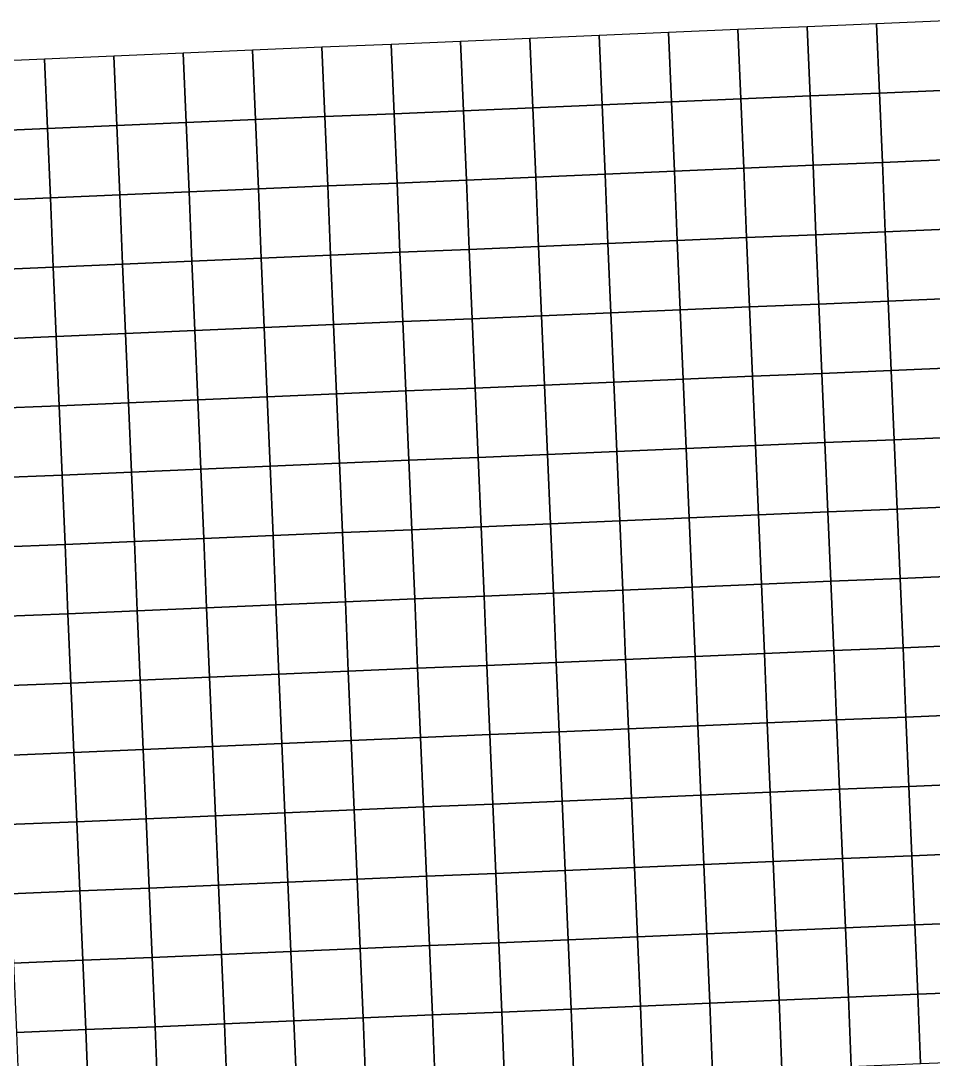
# Model space of a CAD drawing. Header units: metres. Extents: x -1.45 to 4.67, y -5.91 to -2.66.
# Drawn here: x 1.615 to 2.93, y -4.225 to -2.728 of the extents above; entities that cross this region are included whole.
import ezdxf

# ---------------------------------------------------------------- set-up
doc = ezdxf.new("R2010")
doc.units = ezdxf.units.M

msp = doc.modelspace()

# ---------------------------------------------------------------- linework, layer by layer
at = {"layer": 'B1'}
for points in [[(2.6485, -2.7411, -0.5536), (2.6527, -2.841, -0.5541), (2.7526, -2.8367, -0.5537), (2.7484, -2.7368, -0.553)], [(2.7484, -2.7368, -0.553), (2.7526, -2.8367, -0.5537), (2.8525, -2.8325, -0.5525), (2.8483, -2.7326, -0.5511)], [(2.8483, -2.7326, -0.5511), (2.8525, -2.8325, -0.5525), (2.9524, -2.8282, -0.552), (2.9482, -2.7283, -0.5498)], [(2.3487, -2.7538, -0.5475), (2.353, -2.8537, -0.5507), (2.4529, -2.8495, -0.5526), (2.4486, -2.7496, -0.5509)], [(2.4486, -2.7496, -0.5509), (2.4529, -2.8495, -0.5526), (2.5528, -2.8452, -0.5538), (2.5486, -2.7453, -0.5529)], [(2.5486, -2.7453, -0.5529), (2.5528, -2.8452, -0.5538), (2.6527, -2.841, -0.5541), (2.6485, -2.7411, -0.5536)], [(1.9491, -2.7708, -0.5481), (1.9533, -2.8707, -0.557), (2.0533, -2.8664, -0.5511), (2.049, -2.7665, -0.5431)], [(2.049, -2.7665, -0.5431), (2.0533, -2.8664, -0.5511), (2.1532, -2.8622, -0.548), (2.1489, -2.7623, -0.5414)], [(2.1489, -2.7623, -0.5414), (2.1532, -2.8622, -0.548), (2.2531, -2.858, -0.5479), (2.2488, -2.758, -0.5429)], [(2.2488, -2.758, -0.5429), (2.2531, -2.858, -0.5479), (2.353, -2.8537, -0.5507), (2.3487, -2.7538, -0.5475)], [(1.5495, -2.7878, -0.5631), (1.5537, -2.8877, -0.5733), (1.6536, -2.8834, -0.5801), (1.6494, -2.7835, -0.5698)], [(1.6494, -2.7835, -0.5698), (1.6536, -2.8834, -0.5801), (1.7535, -2.8792, -0.5776), (1.7493, -2.7793, -0.5675)], [(1.7493, -2.7793, -0.5675), (1.7535, -2.8792, -0.5776), (1.8534, -2.8749, -0.5659), (1.8492, -2.775, -0.5562)], [(1.8492, -2.775, -0.5562), (1.8534, -2.8749, -0.5659), (1.9533, -2.8707, -0.557), (1.9491, -2.7708, -0.5481)], [(2.8525, -2.8325, -0.5525), (2.8568, -2.9324, -0.5546), (2.9567, -2.9282, -0.5549), (2.9524, -2.8282, -0.552)], [(2.5528, -2.8452, -0.5538), (2.557, -2.9451, -0.5557), (2.657, -2.9409, -0.5558), (2.6527, -2.841, -0.5541)], [(2.6527, -2.841, -0.5541), (2.657, -2.9409, -0.5558), (2.7569, -2.9366, -0.5554), (2.7526, -2.8367, -0.5537)], [(2.7526, -2.8367, -0.5537), (2.7569, -2.9366, -0.5554), (2.8568, -2.9324, -0.5546), (2.8525, -2.8325, -0.5525)], [(2.1532, -2.8622, -0.548), (2.1574, -2.9621, -0.5545), (2.2573, -2.9579, -0.5531), (2.2531, -2.858, -0.5479)], [(2.2531, -2.858, -0.5479), (2.2573, -2.9579, -0.5531), (2.3572, -2.9536, -0.5544), (2.353, -2.8537, -0.5507)], [(2.353, -2.8537, -0.5507), (2.3572, -2.9536, -0.5544), (2.4571, -2.9494, -0.5553), (2.4529, -2.8495, -0.5526)], [(2.4529, -2.8495, -0.5526), (2.4571, -2.9494, -0.5553), (2.557, -2.9451, -0.5557), (2.5528, -2.8452, -0.5538)], [(1.8534, -2.8749, -0.5659), (1.8577, -2.9748, -0.5761), (1.9576, -2.9706, -0.5661), (1.9533, -2.8707, -0.557)], [(1.9533, -2.8707, -0.557), (1.9576, -2.9706, -0.5661), (2.0575, -2.9664, -0.5589), (2.0533, -2.8664, -0.5511)], [(2.0533, -2.8664, -0.5511), (2.0575, -2.9664, -0.5589), (2.1574, -2.9621, -0.5545), (2.1532, -2.8622, -0.548)], [(1.5537, -2.8877, -0.5733), (1.5579, -2.9876, -0.5859), (1.6579, -2.9833, -0.5923), (1.6536, -2.8834, -0.5801)], [(1.6536, -2.8834, -0.5801), (1.6579, -2.9833, -0.5923), (1.7578, -2.9791, -0.5891), (1.7535, -2.8792, -0.5776)], [(1.7535, -2.8792, -0.5776), (1.7578, -2.9791, -0.5891), (1.8577, -2.9748, -0.5761), (1.8534, -2.8749, -0.5659)], [(2.7569, -2.9366, -0.5554), (2.7611, -3.0366, -0.5595), (2.861, -3.0323, -0.5593), (2.8568, -2.9324, -0.5546)], [(2.8568, -2.9324, -0.5546), (2.861, -3.0323, -0.5593), (2.9609, -3.0281, -0.5605), (2.9567, -2.9282, -0.5549)], [(2.4571, -2.9494, -0.5553), (2.4614, -3.0493, -0.5585), (2.5613, -3.045, -0.5591), (2.557, -2.9451, -0.5557)], [(2.557, -2.9451, -0.5557), (2.5613, -3.045, -0.5591), (2.6612, -3.0408, -0.5594), (2.657, -2.9409, -0.5558)], [(2.657, -2.9409, -0.5558), (2.6612, -3.0408, -0.5594), (2.7611, -3.0366, -0.5595), (2.7569, -2.9366, -0.5554)], [(2.0575, -2.9664, -0.5589), (2.0617, -3.0663, -0.5638), (2.1616, -3.062, -0.5585), (2.1574, -2.9621, -0.5545)], [(2.1574, -2.9621, -0.5545), (2.1616, -3.062, -0.5585), (2.2616, -3.0578, -0.5564), (2.2573, -2.9579, -0.5531)], [(2.2573, -2.9579, -0.5531), (2.2616, -3.0578, -0.5564), (2.3615, -3.0535, -0.5576), (2.3572, -2.9536, -0.5544)], [(2.3572, -2.9536, -0.5544), (2.3615, -3.0535, -0.5576), (2.4614, -3.0493, -0.5585), (2.4571, -2.9494, -0.5553)], [(1.7578, -2.9791, -0.5891), (1.762, -3.079, -0.5998), (1.8619, -3.0748, -0.5844), (1.8577, -2.9748, -0.5761)], [(1.8577, -2.9748, -0.5761), (1.8619, -3.0748, -0.5844), (1.9618, -3.0705, -0.5725), (1.9576, -2.9706, -0.5661)], [(1.9576, -2.9706, -0.5661), (1.9618, -3.0705, -0.5725), (2.0617, -3.0663, -0.5638), (2.0575, -2.9664, -0.5589)], [(1.5579, -2.9876, -0.5859), (1.5622, -3.0875, -0.5994), (1.6621, -3.0832, -0.6048), (1.6579, -2.9833, -0.5923)], [(1.6579, -2.9833, -0.5923), (1.6621, -3.0832, -0.6048), (1.762, -3.079, -0.5998), (1.7578, -2.9791, -0.5891)], [(2.6612, -3.0408, -0.5594), (2.6654, -3.1407, -0.5631), (2.7654, -3.1365, -0.5639), (2.7611, -3.0366, -0.5595)], [(2.7611, -3.0366, -0.5595), (2.7654, -3.1365, -0.5639), (2.8653, -3.1322, -0.5645), (2.861, -3.0323, -0.5593)], [(2.861, -3.0323, -0.5593), (2.8653, -3.1322, -0.5645), (2.9652, -3.128, -0.5666), (2.9609, -3.0281, -0.5605)], [(2.3615, -3.0535, -0.5576), (2.3657, -3.1534, -0.5597), (2.4656, -3.1492, -0.561), (2.4614, -3.0493, -0.5585)], [(2.4614, -3.0493, -0.5585), (2.4656, -3.1492, -0.561), (2.5655, -3.145, -0.5622), (2.5613, -3.045, -0.5591)], [(2.5613, -3.045, -0.5591), (2.5655, -3.145, -0.5622), (2.6654, -3.1407, -0.5631), (2.6612, -3.0408, -0.5594)], [(1.9618, -3.0705, -0.5725), (1.9661, -3.1704, -0.5763), (2.066, -3.1662, -0.5663), (2.0617, -3.0663, -0.5638)], [(2.0617, -3.0663, -0.5638), (2.066, -3.1662, -0.5663), (2.1659, -3.1619, -0.5602), (2.1616, -3.062, -0.5585)], [(2.1616, -3.062, -0.5585), (2.1659, -3.1619, -0.5602), (2.2658, -3.1577, -0.558), (2.2616, -3.0578, -0.5564)], [(2.2616, -3.0578, -0.5564), (2.2658, -3.1577, -0.558), (2.3657, -3.1534, -0.5597), (2.3615, -3.0535, -0.5576)], [(1.6621, -3.0832, -0.6048), (1.6663, -3.1831, -0.615), (1.7663, -3.1789, -0.6079), (1.762, -3.079, -0.5998)], [(1.762, -3.079, -0.5998), (1.7663, -3.1789, -0.6079), (1.8662, -3.1747, -0.5901), (1.8619, -3.0748, -0.5844)], [(1.8619, -3.0748, -0.5844), (1.8662, -3.1747, -0.5901), (1.9661, -3.1704, -0.5763), (1.9618, -3.0705, -0.5725)], [(1.5622, -3.0875, -0.5994), (1.5664, -3.1874, -0.6112), (1.6663, -3.1831, -0.615), (1.6621, -3.0832, -0.6048)], [(2.5655, -3.145, -0.5622), (2.5698, -3.2449, -0.5664), (2.6697, -3.2406, -0.5678), (2.6654, -3.1407, -0.5631)], [(2.6654, -3.1407, -0.5631), (2.6697, -3.2406, -0.5678), (2.7696, -3.2364, -0.569), (2.7654, -3.1365, -0.5639)], [(2.7654, -3.1365, -0.5639), (2.7696, -3.2364, -0.569), (2.8695, -3.2321, -0.5699), (2.8653, -3.1322, -0.5645)], [(2.8653, -3.1322, -0.5645), (2.8695, -3.2321, -0.5699), (2.9694, -3.2279, -0.5726), (2.9652, -3.128, -0.5666)], [(2.1659, -3.1619, -0.5602), (2.1701, -3.2618, -0.5622), (2.27, -3.2576, -0.5603), (2.2658, -3.1577, -0.558)], [(2.2658, -3.1577, -0.558), (2.27, -3.2576, -0.5603), (2.37, -3.2534, -0.5627), (2.3657, -3.1534, -0.5597)], [(2.3657, -3.1534, -0.5597), (2.37, -3.2534, -0.5627), (2.4699, -3.2491, -0.5647), (2.4656, -3.1492, -0.561)], [(2.4656, -3.1492, -0.561), (2.4699, -3.2491, -0.5647), (2.5698, -3.2449, -0.5664), (2.5655, -3.145, -0.5622)], [(1.8662, -3.1747, -0.5901), (1.8704, -3.2746, -0.594), (1.9703, -3.2703, -0.5791), (1.9661, -3.1704, -0.5763)], [(1.9661, -3.1704, -0.5763), (1.9703, -3.2703, -0.5791), (2.0702, -3.2661, -0.5685), (2.066, -3.1662, -0.5663)], [(2.066, -3.1662, -0.5663), (2.0702, -3.2661, -0.5685), (2.1701, -3.2618, -0.5622), (2.1659, -3.1619, -0.5602)], [(1.5664, -3.1874, -0.6112), (1.5707, -3.2873, -0.6197), (1.6706, -3.2831, -0.622), (1.6663, -3.1831, -0.615)], [(1.6663, -3.1831, -0.615), (1.6706, -3.2831, -0.622), (1.7705, -3.2788, -0.6134), (1.7663, -3.1789, -0.6079)], [(1.7663, -3.1789, -0.6079), (1.7705, -3.2788, -0.6134), (1.8704, -3.2746, -0.594), (1.8662, -3.1747, -0.5901)], [(2.7696, -3.2364, -0.569), (2.7738, -3.3363, -0.5766), (2.8738, -3.332, -0.5779), (2.8695, -3.2321, -0.5699)], [(2.8695, -3.2321, -0.5699), (2.8738, -3.332, -0.5779), (2.9737, -3.3278, -0.5812), (2.9694, -3.2279, -0.5726)], [(2.4699, -3.2491, -0.5647), (2.4741, -3.349, -0.5704), (2.574, -3.3448, -0.5728), (2.5698, -3.2449, -0.5664)], [(2.5698, -3.2449, -0.5664), (2.574, -3.3448, -0.5728), (2.6739, -3.3405, -0.5749), (2.6697, -3.2406, -0.5678)], [(2.6697, -3.2406, -0.5678), (2.6739, -3.3405, -0.5749), (2.7738, -3.3363, -0.5766), (2.7696, -3.2364, -0.569)], [(2.0702, -3.2661, -0.5685), (2.0745, -3.366, -0.5714), (2.1744, -3.3617, -0.5656), (2.1701, -3.2618, -0.5622)], [(2.1701, -3.2618, -0.5622), (2.1744, -3.3617, -0.5656), (2.2743, -3.3575, -0.5643), (2.27, -3.2576, -0.5603)], [(2.27, -3.2576, -0.5603), (2.2743, -3.3575, -0.5643), (2.3742, -3.3533, -0.5676), (2.37, -3.2534, -0.5627)], [(2.37, -3.2534, -0.5627), (2.3742, -3.3533, -0.5676), (2.4741, -3.349, -0.5704), (2.4699, -3.2491, -0.5647)], [(1.7705, -3.2788, -0.6134), (1.7747, -3.3787, -0.6165), (1.8747, -3.3745, -0.5968), (1.8704, -3.2746, -0.594)], [(1.8704, -3.2746, -0.594), (1.8747, -3.3745, -0.5968), (1.9746, -3.3702, -0.5818), (1.9703, -3.2703, -0.5791)], [(1.9703, -3.2703, -0.5791), (1.9746, -3.3702, -0.5818), (2.0745, -3.366, -0.5714), (2.0702, -3.2661, -0.5685)], [(1.5707, -3.2873, -0.6197), (1.5749, -3.3872, -0.6245), (1.6748, -3.383, -0.6257), (1.6706, -3.2831, -0.622)], [(1.6706, -3.2831, -0.622), (1.6748, -3.383, -0.6257), (1.7747, -3.3787, -0.6165), (1.7705, -3.2788, -0.6134)], [(2.6739, -3.3405, -0.5749), (2.6782, -3.4404, -0.5831), (2.7781, -3.4362, -0.5849), (2.7738, -3.3363, -0.5766)], [(2.7738, -3.3363, -0.5766), (2.7781, -3.4362, -0.5849), (2.878, -3.432, -0.5863), (2.8738, -3.332, -0.5779)], [(2.8738, -3.332, -0.5779), (2.878, -3.432, -0.5863), (2.9779, -3.4277, -0.5899), (2.9737, -3.3278, -0.5812)], [(2.3742, -3.3533, -0.5676), (2.3784, -3.4532, -0.5757), (2.4784, -3.4489, -0.5785), (2.4741, -3.349, -0.5704)], [(2.4741, -3.349, -0.5704), (2.4784, -3.4489, -0.5785), (2.5783, -3.4447, -0.581), (2.574, -3.3448, -0.5728)], [(2.574, -3.3448, -0.5728), (2.5783, -3.4447, -0.581), (2.6782, -3.4404, -0.5831), (2.6739, -3.3405, -0.5749)], [(1.9746, -3.3702, -0.5818), (1.9788, -3.4701, -0.5884), (2.0787, -3.4659, -0.5788), (2.0745, -3.366, -0.5714)], [(2.0745, -3.366, -0.5714), (2.0787, -3.4659, -0.5788), (2.1786, -3.4617, -0.5735), (2.1744, -3.3617, -0.5656)], [(2.1744, -3.3617, -0.5656), (2.1786, -3.4617, -0.5735), (2.2785, -3.4574, -0.5725), (2.2743, -3.3575, -0.5643)], [(2.2743, -3.3575, -0.5643), (2.2785, -3.4574, -0.5725), (2.3784, -3.4532, -0.5757), (2.3742, -3.3533, -0.5676)], [(1.6748, -3.383, -0.6257), (1.6791, -3.4829, -0.629), (1.779, -3.4786, -0.6204), (1.7747, -3.3787, -0.6165)], [(1.7747, -3.3787, -0.6165), (1.779, -3.4786, -0.6204), (1.8789, -3.4744, -0.6023), (1.8747, -3.3745, -0.5968)], [(1.8747, -3.3745, -0.5968), (1.8789, -3.4744, -0.6023), (1.9788, -3.4701, -0.5884), (1.9746, -3.3702, -0.5818)], [(1.5749, -3.3872, -0.6245), (1.5792, -3.4871, -0.6279), (1.6791, -3.4829, -0.629), (1.6748, -3.383, -0.6257)], [(2.5783, -3.4447, -0.581), (2.5825, -3.5446, -0.5905), (2.6824, -3.5403, -0.5916), (2.6782, -3.4404, -0.5831)], [(2.6782, -3.4404, -0.5831), (2.6824, -3.5403, -0.5916), (2.7823, -3.5361, -0.5925), (2.7781, -3.4362, -0.5849)], [(2.7781, -3.4362, -0.5849), (2.7823, -3.5361, -0.5925), (2.8822, -3.5319, -0.5931), (2.878, -3.432, -0.5863)], [(2.878, -3.432, -0.5863), (2.8822, -3.5319, -0.5931), (2.9821, -3.5276, -0.5965), (2.9779, -3.4277, -0.5899)], [(2.2785, -3.4574, -0.5725), (2.2828, -3.5573, -0.5859), (2.3827, -3.5531, -0.5876), (2.3784, -3.4532, -0.5757)], [(2.3784, -3.4532, -0.5757), (2.3827, -3.5531, -0.5876), (2.4826, -3.5488, -0.5892), (2.4784, -3.4489, -0.5785)], [(2.4784, -3.4489, -0.5785), (2.4826, -3.5488, -0.5892), (2.5825, -3.5446, -0.5905), (2.5783, -3.4447, -0.581)], [(1.8789, -3.4744, -0.6023), (1.8831, -3.5743, -0.6123), (1.983, -3.5701, -0.6006), (1.9788, -3.4701, -0.5884)], [(1.9788, -3.4701, -0.5884), (1.983, -3.5701, -0.6006), (2.083, -3.5658, -0.5923), (2.0787, -3.4659, -0.5788)], [(2.0787, -3.4659, -0.5788), (2.083, -3.5658, -0.5923), (2.1829, -3.5616, -0.5874), (2.1786, -3.4617, -0.5735)], [(2.1786, -3.4617, -0.5735), (2.1829, -3.5616, -0.5874), (2.2828, -3.5573, -0.5859), (2.2785, -3.4574, -0.5725)], [(1.5792, -3.4871, -0.6279), (1.5834, -3.587, -0.6321), (1.6833, -3.5828, -0.6339), (1.6791, -3.4829, -0.629)], [(1.6791, -3.4829, -0.629), (1.6833, -3.5828, -0.6339), (1.7832, -3.5785, -0.6272), (1.779, -3.4786, -0.6204)], [(1.779, -3.4786, -0.6204), (1.7832, -3.5785, -0.6272), (1.8831, -3.5743, -0.6123), (1.8789, -3.4744, -0.6023)], [(2.8822, -3.5319, -0.5931), (2.8865, -3.6318, -0.6024), (2.9864, -3.6275, -0.6045), (2.9821, -3.5276, -0.5965)], [(2.4826, -3.5488, -0.5892), (2.4868, -3.6487, -0.6052), (2.5868, -3.6445, -0.6051), (2.5825, -3.5446, -0.5905)], [(2.5825, -3.5446, -0.5905), (2.5868, -3.6445, -0.6051), (2.6867, -3.6403, -0.6046), (2.6824, -3.5403, -0.5916)], [(2.6824, -3.5403, -0.5916), (2.6867, -3.6403, -0.6046), (2.7866, -3.636, -0.6037), (2.7823, -3.5361, -0.5925)], [(2.7823, -3.5361, -0.5925), (2.7866, -3.636, -0.6037), (2.8865, -3.6318, -0.6024), (2.8822, -3.5319, -0.5931)], [(2.083, -3.5658, -0.5923), (2.0872, -3.6657, -0.6103), (2.1871, -3.6615, -0.6062), (2.1829, -3.5616, -0.5874)], [(2.1829, -3.5616, -0.5874), (2.1871, -3.6615, -0.6062), (2.287, -3.6572, -0.6044), (2.2828, -3.5573, -0.5859)], [(2.2828, -3.5573, -0.5859), (2.287, -3.6572, -0.6044), (2.3869, -3.653, -0.605), (2.3827, -3.5531, -0.5876)], [(2.3827, -3.5531, -0.5876), (2.3869, -3.653, -0.605), (2.4868, -3.6487, -0.6052), (2.4826, -3.5488, -0.5892)], [(1.7832, -3.5785, -0.6272), (1.7875, -3.6785, -0.6371), (1.8874, -3.6742, -0.6258), (1.8831, -3.5743, -0.6123)], [(1.8831, -3.5743, -0.6123), (1.8874, -3.6742, -0.6258), (1.9873, -3.67, -0.6169), (1.983, -3.5701, -0.6006)], [(1.983, -3.5701, -0.6006), (1.9873, -3.67, -0.6169), (2.0872, -3.6657, -0.6103), (2.083, -3.5658, -0.5923)], [(1.5834, -3.587, -0.6321), (1.5877, -3.6869, -0.6382), (1.6876, -3.6827, -0.6413), (1.6833, -3.5828, -0.6339)], [(1.6833, -3.5828, -0.6339), (1.6876, -3.6827, -0.6413), (1.7875, -3.6785, -0.6371), (1.7832, -3.5785, -0.6272)], [(2.6867, -3.6403, -0.6046), (2.6909, -3.7402, -0.62), (2.7908, -3.7359, -0.6173), (2.7866, -3.636, -0.6037)], [(2.7866, -3.636, -0.6037), (2.7908, -3.7359, -0.6173), (2.8907, -3.7317, -0.6139), (2.8865, -3.6318, -0.6024)], [(2.8865, -3.6318, -0.6024), (2.8907, -3.7317, -0.6139), (2.9906, -3.7274, -0.6147), (2.9864, -3.6275, -0.6045)], [(2.3869, -3.653, -0.605), (2.3912, -3.7529, -0.6247), (2.4911, -3.7487, -0.6237), (2.4868, -3.6487, -0.6052)], [(2.4868, -3.6487, -0.6052), (2.4911, -3.7487, -0.6237), (2.591, -3.7444, -0.6221), (2.5868, -3.6445, -0.6051)], [(2.5868, -3.6445, -0.6051), (2.591, -3.7444, -0.6221), (2.6909, -3.7402, -0.62), (2.6867, -3.6403, -0.6046)], [(1.9873, -3.67, -0.6169), (1.9915, -3.7699, -0.6359), (2.0914, -3.7656, -0.6307), (2.0872, -3.6657, -0.6103)], [(2.0872, -3.6657, -0.6103), (2.0914, -3.7656, -0.6307), (2.1914, -3.7614, -0.6272), (2.1871, -3.6615, -0.6062)], [(2.1871, -3.6615, -0.6062), (2.1914, -3.7614, -0.6272), (2.2913, -3.7571, -0.6252), (2.287, -3.6572, -0.6044)], [(2.287, -3.6572, -0.6044), (2.2913, -3.7571, -0.6252), (2.3912, -3.7529, -0.6247), (2.3869, -3.653, -0.605)], [(1.6876, -3.6827, -0.6413), (1.6918, -3.7826, -0.6529), (1.7917, -3.7784, -0.6509), (1.7875, -3.6785, -0.6371)], [(1.7875, -3.6785, -0.6371), (1.7917, -3.7784, -0.6509), (1.8916, -3.7741, -0.6427), (1.8874, -3.6742, -0.6258)], [(1.8874, -3.6742, -0.6258), (1.8916, -3.7741, -0.6427), (1.9915, -3.7699, -0.6359), (1.9873, -3.67, -0.6169)], [(1.5877, -3.6869, -0.6382), (1.5919, -3.7869, -0.6486), (1.6918, -3.7826, -0.6529), (1.6876, -3.6827, -0.6413)], [(2.591, -3.7444, -0.6221), (2.5952, -3.8443, -0.6384), (2.6952, -3.8401, -0.6347), (2.6909, -3.7402, -0.62)], [(2.6909, -3.7402, -0.62), (2.6952, -3.8401, -0.6347), (2.7951, -3.8358, -0.6302), (2.7908, -3.7359, -0.6173)], [(2.7908, -3.7359, -0.6173), (2.7951, -3.8358, -0.6302), (2.895, -3.8316, -0.6248), (2.8907, -3.7317, -0.6139)], [(2.8907, -3.7317, -0.6139), (2.895, -3.8316, -0.6248), (2.9949, -3.8273, -0.6245), (2.9906, -3.7274, -0.6147)], [(2.2913, -3.7571, -0.6252), (2.2955, -3.8571, -0.6447), (2.3954, -3.8528, -0.6434), (2.3912, -3.7529, -0.6247)], [(2.3912, -3.7529, -0.6247), (2.3954, -3.8528, -0.6434), (2.4953, -3.8486, -0.6413), (2.4911, -3.7487, -0.6237)], [(2.4911, -3.7487, -0.6237), (2.4953, -3.8486, -0.6413), (2.5952, -3.8443, -0.6384), (2.591, -3.7444, -0.6221)], [(1.8916, -3.7741, -0.6427), (1.8959, -3.874, -0.6613), (1.9958, -3.8698, -0.6554), (1.9915, -3.7699, -0.6359)], [(1.9915, -3.7699, -0.6359), (1.9958, -3.8698, -0.6554), (2.0957, -3.8655, -0.6507), (2.0914, -3.7656, -0.6307)], [(2.0914, -3.7656, -0.6307), (2.0957, -3.8655, -0.6507), (2.1956, -3.8613, -0.6471), (2.1914, -3.7614, -0.6272)], [(2.1914, -3.7614, -0.6272), (2.1956, -3.8613, -0.6471), (2.2955, -3.8571, -0.6447), (2.2913, -3.7571, -0.6252)], [(1.5919, -3.7869, -0.6486), (1.5961, -3.8868, -0.664), (1.6961, -3.8825, -0.6692), (1.6918, -3.7826, -0.6529)], [(1.6918, -3.7826, -0.6529), (1.6961, -3.8825, -0.6692), (1.796, -3.8783, -0.6683), (1.7917, -3.7784, -0.6509)], [(1.7917, -3.7784, -0.6509), (1.796, -3.8783, -0.6683), (1.8959, -3.874, -0.6613), (1.8916, -3.7741, -0.6427)], [(2.895, -3.8316, -0.6248), (2.8992, -3.9315, -0.6375), (2.9991, -3.9273, -0.6364), (2.9949, -3.8273, -0.6245)], [(2.4953, -3.8486, -0.6413), (2.4996, -3.9485, -0.6582), (2.5995, -3.9442, -0.6546), (2.5952, -3.8443, -0.6384)], [(2.5952, -3.8443, -0.6384), (2.5995, -3.9442, -0.6546), (2.6994, -3.94, -0.65), (2.6952, -3.8401, -0.6347)], [(2.6952, -3.8401, -0.6347), (2.6994, -3.94, -0.65), (2.7993, -3.9357, -0.6443), (2.7951, -3.8358, -0.6302)], [(2.7951, -3.8358, -0.6302), (2.7993, -3.9357, -0.6443), (2.8992, -3.9315, -0.6375), (2.895, -3.8316, -0.6248)], [(2.1956, -3.8613, -0.6471), (2.1998, -3.9612, -0.6649), (2.2998, -3.957, -0.6623), (2.2955, -3.8571, -0.6447)], [(2.2955, -3.8571, -0.6447), (2.2998, -3.957, -0.6623), (2.3997, -3.9527, -0.6608), (2.3954, -3.8528, -0.6434)], [(2.3954, -3.8528, -0.6434), (2.3997, -3.9527, -0.6608), (2.4996, -3.9485, -0.6582), (2.4953, -3.8486, -0.6413)], [(1.796, -3.8783, -0.6683), (1.8002, -3.9782, -0.6852), (1.9001, -3.9739, -0.6786), (1.8959, -3.874, -0.6613)], [(1.8959, -3.874, -0.6613), (1.9001, -3.9739, -0.6786), (2, -3.9697, -0.6731), (1.9958, -3.8698, -0.6554)], [(1.9958, -3.8698, -0.6554), (2, -3.9697, -0.6731), (2.0999, -3.9655, -0.6685), (2.0957, -3.8655, -0.6507)], [(2.0957, -3.8655, -0.6507), (2.0999, -3.9655, -0.6685), (2.1998, -3.9612, -0.6649), (2.1956, -3.8613, -0.6471)], [(1.5961, -3.8868, -0.664), (1.6004, -3.9867, -0.6804), (1.7003, -3.9824, -0.6858), (1.6961, -3.8825, -0.6692)], [(1.6961, -3.8825, -0.6692), (1.7003, -3.9824, -0.6858), (1.8002, -3.9782, -0.6852), (1.796, -3.8783, -0.6683)], [(2.6994, -3.94, -0.65), (2.7036, -4.0399, -0.6666), (2.8035, -4.0357, -0.6603), (2.7993, -3.9357, -0.6443)], [(2.7993, -3.9357, -0.6443), (2.8035, -4.0357, -0.6603), (2.9035, -4.0314, -0.6525), (2.8992, -3.9315, -0.6375)], [(2.8992, -3.9315, -0.6375), (2.9035, -4.0314, -0.6525), (3.0034, -4.0272, -0.651), (2.9991, -3.9273, -0.6364)], [(2.3997, -3.9527, -0.6608), (2.4039, -4.0526, -0.6774), (2.5038, -4.0484, -0.6751), (2.4996, -3.9485, -0.6582)], [(2.4996, -3.9485, -0.6582), (2.5038, -4.0484, -0.6751), (2.6037, -4.0441, -0.6715), (2.5995, -3.9442, -0.6546)], [(2.5995, -3.9442, -0.6546), (2.6037, -4.0441, -0.6715), (2.7036, -4.0399, -0.6666), (2.6994, -3.94, -0.65)], [(2, -3.9697, -0.6731), (2.0043, -4.0696, -0.6886), (2.1042, -4.0654, -0.6839), (2.0999, -3.9655, -0.6685)], [(2.0999, -3.9655, -0.6685), (2.1042, -4.0654, -0.6839), (2.2041, -4.0611, -0.6805), (2.1998, -3.9612, -0.6649)], [(2.1998, -3.9612, -0.6649), (2.2041, -4.0611, -0.6805), (2.304, -4.0569, -0.6783), (2.2998, -3.957, -0.6623)], [(2.2998, -3.957, -0.6623), (2.304, -4.0569, -0.6783), (2.4039, -4.0526, -0.6774), (2.3997, -3.9527, -0.6608)], [(1.7003, -3.9824, -0.6858), (1.7045, -4.0823, -0.7028), (1.8044, -4.0781, -0.7016), (1.8002, -3.9782, -0.6852)], [(1.8002, -3.9782, -0.6852), (1.8044, -4.0781, -0.7016), (1.9044, -4.0739, -0.6945), (1.9001, -3.9739, -0.6786)], [(1.9001, -3.9739, -0.6786), (1.9044, -4.0739, -0.6945), (2.0043, -4.0696, -0.6886), (2, -3.9697, -0.6731)], [(1.6004, -3.9867, -0.6804), (1.6046, -4.0866, -0.6978), (1.7045, -4.0823, -0.7028), (1.7003, -3.9824, -0.6858)], [(2.6037, -4.0441, -0.6715), (2.608, -4.1441, -0.6878), (2.7079, -4.1398, -0.6831), (2.7036, -4.0399, -0.6666)], [(2.7036, -4.0399, -0.6666), (2.7079, -4.1398, -0.6831), (2.8078, -4.1356, -0.6766), (2.8035, -4.0357, -0.6603)], [(2.8035, -4.0357, -0.6603), (2.8078, -4.1356, -0.6766), (2.9077, -4.1313, -0.6683), (2.9035, -4.0314, -0.6525)], [(2.9035, -4.0314, -0.6525), (2.9077, -4.1313, -0.6683), (3.0076, -4.1271, -0.6666), (3.0034, -4.0272, -0.651)], [(2.304, -4.0569, -0.6783), (2.3082, -4.1568, -0.6918), (2.4082, -4.1525, -0.6923), (2.4039, -4.0526, -0.6774)], [(2.4039, -4.0526, -0.6774), (2.4082, -4.1525, -0.6923), (2.5081, -4.1483, -0.6909), (2.5038, -4.0484, -0.6751)], [(2.5038, -4.0484, -0.6751), (2.5081, -4.1483, -0.6909), (2.608, -4.1441, -0.6878), (2.6037, -4.0441, -0.6715)], [(1.9044, -4.0739, -0.6945), (1.9086, -4.1738, -0.7074), (2.0085, -4.1695, -0.7009), (2.0043, -4.0696, -0.6886)], [(2.0043, -4.0696, -0.6886), (2.0085, -4.1695, -0.7009), (2.1084, -4.1653, -0.6962), (2.1042, -4.0654, -0.6839)], [(2.1042, -4.0654, -0.6839), (2.1084, -4.1653, -0.6962), (2.2083, -4.161, -0.6932), (2.2041, -4.0611, -0.6805)], [(2.2041, -4.0611, -0.6805), (2.2083, -4.161, -0.6932), (2.3082, -4.1568, -0.6918), (2.304, -4.0569, -0.6783)], [(1.6046, -4.0866, -0.6978), (1.6089, -4.1865, -0.7138), (1.7088, -4.1822, -0.7178), (1.7045, -4.0823, -0.7028)], [(1.7045, -4.0823, -0.7028), (1.7088, -4.1822, -0.7178), (1.8087, -4.178, -0.7156), (1.8044, -4.0781, -0.7016)], [(1.8044, -4.0781, -0.7016), (1.8087, -4.178, -0.7156), (1.9086, -4.1738, -0.7074), (1.9044, -4.0739, -0.6945)], [(2.9077, -4.1313, -0.6683), (2.9119, -4.2312, -0.6847), (3.0119, -4.227, -0.6826), (3.0076, -4.1271, -0.6666)], [(2.5081, -4.1483, -0.6909), (2.5123, -4.2482, -0.707), (2.6122, -4.244, -0.7048), (2.608, -4.1441, -0.6878)], [(2.608, -4.1441, -0.6878), (2.6122, -4.244, -0.7048), (2.7121, -4.2397, -0.7004), (2.7079, -4.1398, -0.6831)], [(2.7079, -4.1398, -0.6831), (2.7121, -4.2397, -0.7004), (2.812, -4.2355, -0.6937), (2.8078, -4.1356, -0.6766)], [(2.8078, -4.1356, -0.6766), (2.812, -4.2355, -0.6937), (2.9119, -4.2312, -0.6847), (2.9077, -4.1313, -0.6683)], [(2.2083, -4.161, -0.6932), (2.2126, -4.2609, -0.7045), (2.3125, -4.2567, -0.7045), (2.3082, -4.1568, -0.6918)], [(2.3082, -4.1568, -0.6918), (2.3125, -4.2567, -0.7045), (2.4124, -4.2525, -0.7069), (2.4082, -4.1525, -0.6923)], [(2.4082, -4.1525, -0.6923), (2.4124, -4.2525, -0.7069), (2.5123, -4.2482, -0.707), (2.5081, -4.1483, -0.6909)], [(1.8087, -4.178, -0.7156), (1.8129, -4.2779, -0.7274), (1.9128, -4.2737, -0.7182), (1.9086, -4.1738, -0.7074)], [(1.9086, -4.1738, -0.7074), (1.9128, -4.2737, -0.7182), (2.0128, -4.2694, -0.7113), (2.0085, -4.1695, -0.7009)], [(2.0085, -4.1695, -0.7009), (2.0128, -4.2694, -0.7113), (2.1127, -4.2652, -0.7067), (2.1084, -4.1653, -0.6962)], [(2.1084, -4.1653, -0.6962), (2.1127, -4.2652, -0.7067), (2.2126, -4.2609, -0.7045), (2.2083, -4.161, -0.6932)], [(1.6089, -4.1865, -0.7138), (1.6131, -4.2864, -0.7281), (1.713, -4.2822, -0.7308), (1.7088, -4.1822, -0.7178)], [(1.7088, -4.1822, -0.7178), (1.713, -4.2822, -0.7308), (1.8129, -4.2779, -0.7274), (1.8087, -4.178, -0.7156)]]:
    msp.add_3dface(points, dxfattribs=at)

doc.saveas('drawing.dxf')
